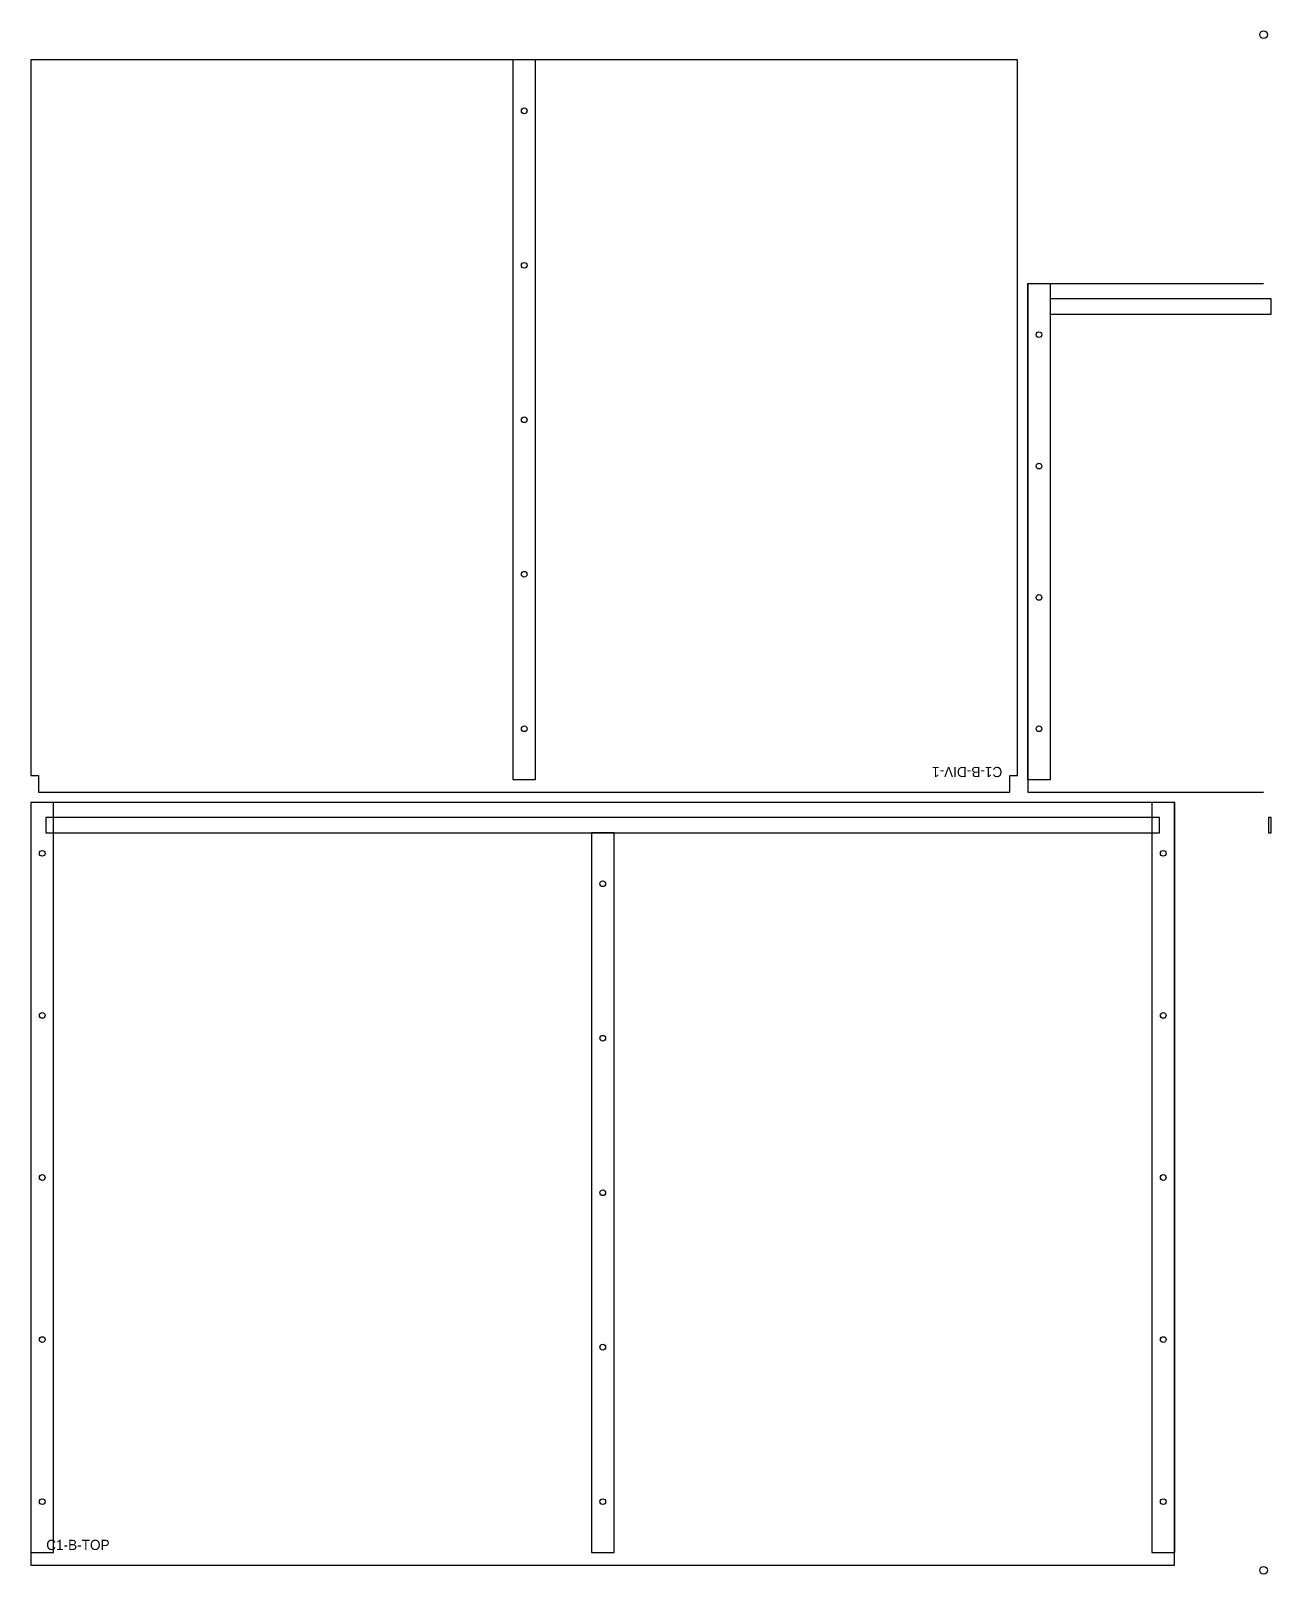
# Model space of a CAD drawing. Header units: millimetres. Extents: x 10 to 986, y 3 to 1217.
import ezdxf

# ---------------------------------------------------------------- set-up
doc = ezdxf.new("R2010")
doc.units = ezdxf.units.MM
for name, color, linetype in [('DRILL_4.5_THRU', 5, 'CONTINUOUS'), ('LABEL', 8, 'CONTINUOUS'), ('OUTLINE', 7, 'CONTINUOUS'), ('OUTLINE_OPEN', 7, 'CONTINUOUS'), ('POCKET_D4', 3, 'CONTINUOUS'), ('POCKET_D6', 3, 'CONTINUOUS'), ('TILE_REG', 6, 'CONTINUOUS')]:
    doc.layers.add(name, color=color, linetype=linetype)

msp = doc.modelspace()

# ---------------------------------------------------------------- linework, layer by layer
at = {"layer": 'DRILL_4.5_THRU'}
for centre in [(398.2, 1154.1), (398.2, 1032.575), (803.3, 978), (398.2, 911.05), (803.3, 874.667), (398.2, 789.525), (803.3, 771.333), (398.2, 668), (803.3, 668), (18.9, 570), (901.1, 570), (460, 546.1), (18.9, 442.5), (901.1, 442.5), (460, 424.575), (18.9, 315), (901.1, 315), (460, 303.05), (18.9, 187.5), (460, 181.525), (901.1, 187.5), (18.9, 60), (460, 60), (901.1, 60)]:
    msp.add_circle(centre, 2.25, dxfattribs=at)
at = {"layer": 'OUTLINE'}
for points in [[(780.4, 618), (780.4, 631.15), (786.4, 631.15), (786.4, 1194.1), (10, 1194.1), (10, 631.15), (16, 631.15), (16, 618)], [(10, 10), (910, 10), (910, 610), (10, 610)]]:
    msp.add_lwpolyline(points, close=True, dxfattribs=at)
at = {"layer": 'OUTLINE_OPEN'}
msp.add_lwpolyline([(980, 1018), (794.4, 1018), (794.4, 618), (980, 618)], dxfattribs=at)
at = {"layer": 'POCKET_D4'}
for points in [[(9.925, 20), (27.875, 20), (27.875, 610), (9.925, 610)], [(892.125, 20), (910.075, 20), (910.075, 610), (892.125, 610)]]:
    msp.add_lwpolyline(points, close=True, dxfattribs=at)
at = {"layer": 'POCKET_D6'}
for points in [[(407.175, 628), (407.175, 1194.1), (389.225, 1194.1), (389.225, 628)], [(812.275, 628), (812.275, 1018), (794.325, 1018), (794.325, 628)], [(986, 994.025), (986, 1006.075), (812.2, 1006.075), (812.2, 994.025)], [(21.8, 586.025), (898.2, 586.025), (898.2, 598.075), (21.8, 598.075)], [(986, 586.025), (986, 598.075), (984, 598.075), (984, 586.025)], [(451.025, 20), (468.975, 20), (468.975, 586.1), (451.025, 586.1)]]:
    msp.add_lwpolyline(points, close=True, dxfattribs=at)
at = {"layer": 'TILE_REG'}
for centre in [(980, 1214), (980, 6)]:
    msp.add_circle(centre, 3, dxfattribs=at)

# ---------------------------------------------------------------- texts
at = {"layer": 'LABEL'}
msp.add_text('C1-B-DIV-1', height=8, rotation=180, dxfattribs=at).set_placement((774.4, 638))
msp.add_text('C1-B-TOP', height=8, dxfattribs=at).set_placement((22, 22))

doc.saveas('drawing.dxf')
